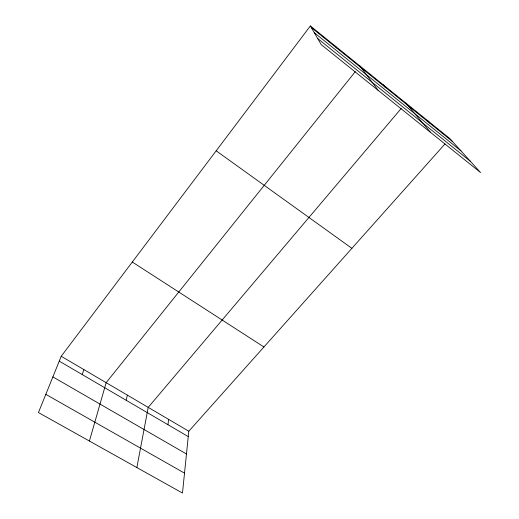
<?xml version="1.0" encoding="UTF-8"?>
<svg xmlns="http://www.w3.org/2000/svg" width="519" height="519" viewBox="0 0 519 519"><rect width="100%" height="100%" fill="white"/><g stroke="black" fill="none" stroke-linecap="round" stroke-linejoin="round"><path stroke-width="0.78" d="M445.03 143.906L188.806 431.224L182.48 493.05L38.445 412.553L61.216 356.274L310.349 25.95L449.804 138.554L480.555 172.548L321.248 44.653L310.349 25.95M167.922 424.698L168.688 419.404M136.867 467.554L148.213 407.383L401.2 108.477M126.162 400.266L127.376 395.141M89.404 441.033L106.161 382.678L355.307 71.622M82.197 374.549L83.903 369.599M45.815 394.336L184.517 473.127M52.873 376.898L186.477 453.976M59.25 361.127L188.254 436.589M61.216 356.274L188.806 431.224M132.3 262.03L263.924 346.984M216.183 150.808L351.901 248.335M314.267 32.671L460.93 150.854M317.647 38.477L470.467 161.396M311.264 27.52L452.406 141.428M428.045 120.979L430.4 123.671M405.813 103.028L430.653 132.481M383.087 84.681L384.916 86.965M359.868 65.932L378.189 90.364M335.391 46.172L336.63 47.995"/></g></svg>
